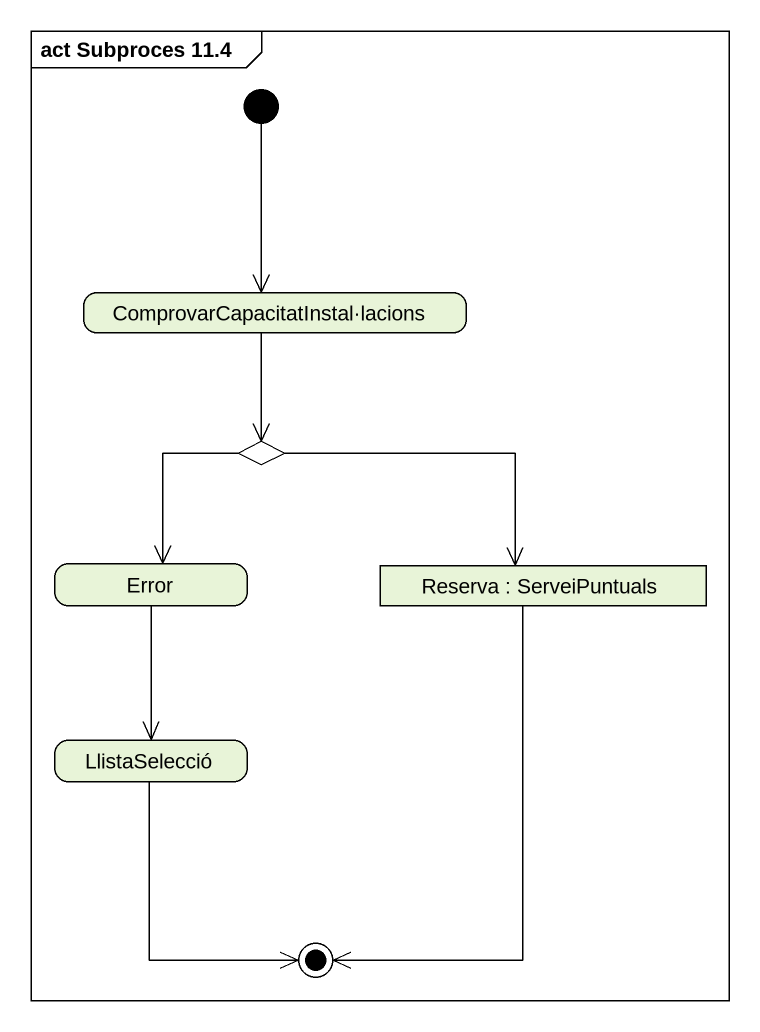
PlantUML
@startuml
mainframe act Subproces 11.4
hide empty description
state "ComprovarCapacitatInstal·lacions" as ComprovarCapacitatInstal
state choice1 <<choice>>
state Error
state "Reserva : ServeiPuntuals" as Reserva <<object>>
state LlistaSelecció
[*] --> ComprovarCapacitatInstal
ComprovarCapacitatInstal --> choice1
choice1 --> Error
choice1 -right-> Reserva
Error --> LlistaSelecció
Reserva --> [*]
LlistaSelecció --> [*]
@enduml
